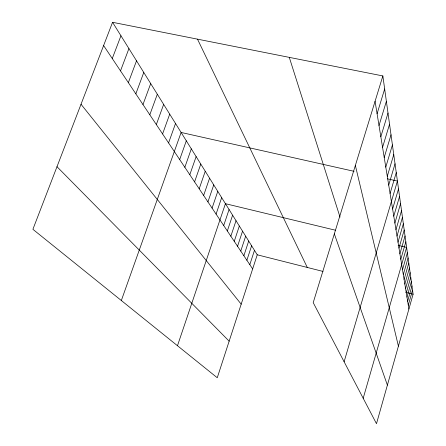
<?xml version="1.0" encoding="UTF-8"?>
<svg xmlns="http://www.w3.org/2000/svg" width="446" height="446" viewBox="0 0 446 446"><rect width="100%" height="100%" fill="white"/><g stroke="black" fill="none" stroke-linecap="round" stroke-linejoin="round"><path stroke-width="0.67" d="M407.633 301.228L411.959 285.964M408.28 305.187L412.539 290.14M382.858 75.937L413.102 294.193L376.485 423.7L313.209 302.644L382.858 75.937L112.559 22.3L32.898 229.316L217.258 377.751L257.242 254.8L112.559 22.3M405.57 288.579L410.114 272.645M406.278 292.927L410.749 277.222M406.964 297.142L411.363 281.66M402.498 269.713L407.36 252.776M403.307 274.664L408.084 257.989M404.087 279.458L408.781 263.034M404.84 284.091L409.456 267.918M399.9 253.785L405.04 236.012M400.798 259.277L405.838 241.793M363.195 398.272L406.613 247.379L398.155 245.339M398.01 242.178L403.346 223.797M398.975 248.088L404.21 230.019M394.894 223.05L400.558 203.688M395.976 229.673L401.523 210.651M397.012 236.04L402.454 217.347M392.603 208.99L398.512 188.909M393.773 216.159L399.555 196.446M390.077 193.486L396.254 172.624M344.111 361.756L397.425 181.059L387.351 178.796M387.284 176.309L393.757 154.589M388.711 185.096L395.033 163.81M385.784 167.116L392.419 144.933M382.562 147.358L389.548 124.2M384.212 157.477L391.019 134.82M380.834 136.721L388.003 113.05M379.011 125.532L386.375 101.32M377.087 113.747L384.664 88.966M246.878 260.252L251.622 245.768M249.81 264.64L254.471 250.351M243.862 255.731L248.684 241.052M237.551 246.276L242.546 231.184M240.756 251.076L245.662 236.19M234.25 241.331L239.335 226.027M230.844 236.224L236.023 220.703M223.702 225.525L229.077 209.542M227.332 230.961L232.606 215.212M177.475 345.717L225.436 203.688L335.42 230.208M216.081 214.102L221.668 197.634M212.079 208.098L217.776 191.379M203.638 195.454L209.575 178.205M207.931 201.887L213.745 184.906M199.195 188.792L205.255 171.258M194.584 181.89L200.778 164.067M189.801 174.72L196.134 156.607M184.839 167.283L191.317 148.858M179.688 159.562L186.311 140.819M121.334 300.52L181.109 132.456L354.068 171.32M168.577 142.915L175.529 123.492M162.584 133.934L169.714 114.148M156.334 124.568L163.649 104.403M149.806 114.784L157.321 94.229M142.976 104.554L150.698 83.592M135.835 93.85L143.774 72.464M128.353 82.638L136.526 60.812M120.509 70.881L128.922 48.597M112.269 58.538L120.944 35.775M257.242 254.8L323.027 271.43M405.76 292.336L413.102 294.193M56.993 166.704L229.155 341.173M81.021 104.258L241.186 304.172M103.611 45.559L252.653 268.91M197.494 39.153L307.283 267.449M334.338 233.871L387.39 385.138M289.292 57.367L340.014 217.09M355.356 165.46L398.406 346.157M375.064 101.309L408.904 309.033"/></g></svg>
